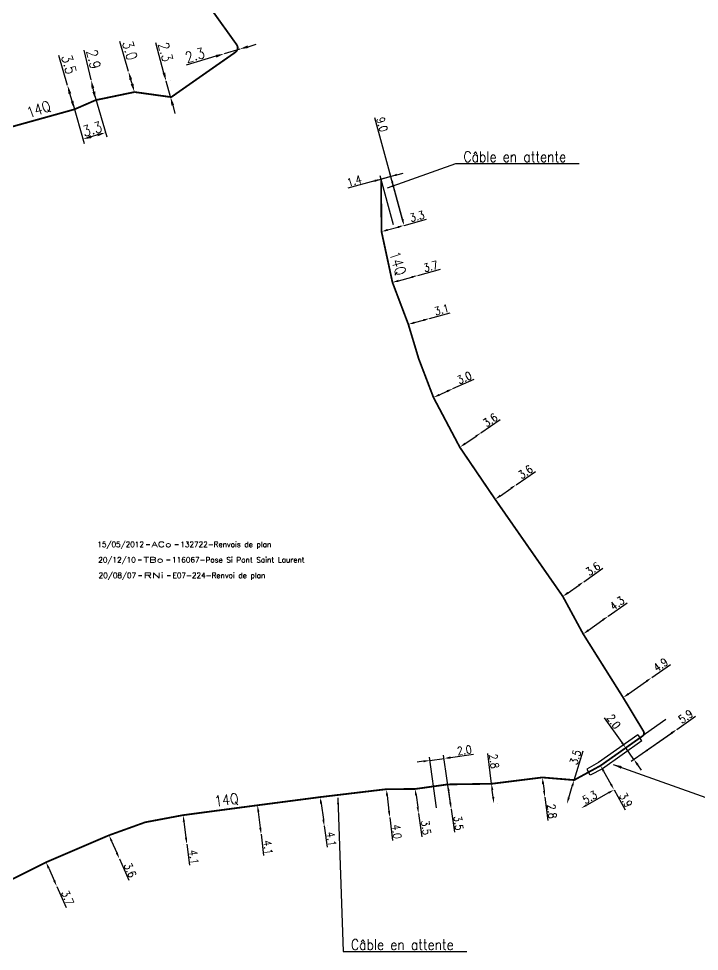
# Model space of a CAD drawing. Header units: millimetres. Extents: x 255000 to 256001, y 143000 to 143842.
# Drawn here: x 255501 to 255596.6, y 143459 to 143590.1 of the extents above; entities that cross this region are included whole.
import ezdxf
from ezdxf.enums import TextEntityAlignment as Align

# ---------------------------------------------------------------- set-up
doc = ezdxf.new("R2010")
doc.units = ezdxf.units.MM
doc.header["$MEASUREMENT"] = 0
doc.header["$PDMODE"] = 34
doc.linetypes.add('S_ST', pattern=[14, 8, -1.5, 0, -1.5, 0, -1.5, 0, -1.5])
doc.layers.get('0').update_dxf_attribs({"linetype": 'CONTINUOUS'})
doc.layers.get('DEFPOINTS').update_dxf_attribs({"linetype": 'CONTINUOUS'})
doc.layers.add('S_100', color=5, linetype='CONTINUOUS')
doc.layers.add('S_400', color=7, linetype='CONTINUOUS')
doc.layers.add('S_910', color=7, linetype='CONTINUOUS', plot=False)
doc.styles.get("Standard").update_dxf_attribs({"font": 'romans.shx', "width": 0.85})
doc.dimstyles.get("Standard").update_dxf_attribs({"dimtxt": 1.5, "dimasz": 1.2, "dimexe": 0.625, "dimexo": 0.625, "dimgap": 0.25, "dimtad": 1, "dimdec": 1, "dimzin": 0, "dimdsep": 46, "dimtxsty": 'Standard', "dimcen": -0.5, "dimadec": 0, "dimazin": 0, "dimtfac": 1, "dimtdec": 1, "dimtmove": 0, "dimatfit": 3, "dimfxl": 1, "dimtolj": 1, "dimtzin": 0, "dimarcsym": 0})

# ---------------------------------------------------------------- blocks, each defined once
blk = doc.blocks.new('*D78')
at = {"layer": 'DEFPOINTS', "color": 0, "linetype": 'Continuous'}
for p in [(255529.83, 143585.13), (255529.83, 143585.13), (255532.04, 143585.79)]:
    blk.add_point(p, dxfattribs=at)
at = {"layer": 'S_100', "color": 0, "linetype": 'Continuous', "lineweight": -2}
for p, q in [((255533.19, 143586.13), (255534.34, 143586.48)), ((255528.69, 143584.78), (255524.5, 143583.52)), ((255532.04, 143585.79), (255529.83, 143585.13)), ((255530.01, 143584.53), (255530.01, 143584.53))]:
    blk.add_line(p, q, dxfattribs=at)
at = {"layer": 'S_100', "color": 0, "linetype": 'Continuous'}
for points in [[(255533.13, 143586.32), (255533.24, 143585.94), (255532.04, 143585.79)], [(255528.63, 143584.97), (255528.74, 143584.59), (255529.83, 143585.13)]]:
    blk.add_solid(points, dxfattribs=at)
at = {"layer": 'S_100', "color": 0, "linetype": 'Continuous', "insert": (255525.73, 143584.94), "char_height": 1.5, "attachment_point": 5, "rotation": 16.7173}
blk.add_mtext('\\A1;2.3', dxfattribs=at)
blk = doc.blocks.new('*D79')
at = {"layer": 'DEFPOINTS', "color": 0, "linetype": 'Continuous'}
for p in [(255521.69, 143581.27), (255521.69, 143581.27), (255522.3, 143579.06)]:
    blk.add_point(p, dxfattribs=at)
at = {"layer": 'S_100', "color": 0, "linetype": 'Continuous', "lineweight": -2}
for p, q in [((255521.37, 143582.43), (255520.22, 143586.65)), ((255522.3, 143579.06), (255521.69, 143581.27)), ((255522.29, 143581.44), (255522.29, 143581.44)), ((255522.9, 143579.22), (255522.9, 143579.22)), ((255522.62, 143577.9), (255522.93, 143576.74))]:
    blk.add_line(p, q, dxfattribs=at)
at = {"layer": 'S_100', "color": 0, "linetype": 'Continuous'}
for points in [[(255521.57, 143582.49), (255521.18, 143582.38), (255521.69, 143581.27)], [(255522.81, 143577.95), (255522.42, 143577.85), (255522.3, 143579.06)]]:
    blk.add_solid(points, dxfattribs=at)
at = {"layer": 'S_100', "color": 0, "linetype": 'Continuous', "insert": (255521.6, 143585.38), "char_height": 1.5, "attachment_point": 5, "rotation": 285.3511}
blk.add_mtext('\\A1;2.3', dxfattribs=at)
blk = doc.blocks.new('*D80')
at = {"layer": 'DEFPOINTS', "color": 0, "linetype": 'Continuous'}
for p in [(255516.4, 143582.64), (255516.4, 143582.64), (255517.23, 143579.75)]:
    blk.add_point(p, dxfattribs=at)
at = {"layer": 'S_100', "color": 0, "linetype": 'Continuous', "lineweight": -2}
for p, q in [((255516.4, 143582.64), (255515.19, 143586.84)), ((255516.89, 143580.91), (255516.73, 143581.48))]:
    blk.add_line(p, q, dxfattribs=at)
at = {"layer": 'S_100', "color": 0, "linetype": 'Continuous'}
for points in [[(255516.92, 143581.54), (255516.54, 143581.43), (255516.4, 143582.64)], [(255517.09, 143580.96), (255516.7, 143580.85), (255517.23, 143579.75)]]:
    blk.add_solid(points, dxfattribs=at)
at = {"layer": 'S_100', "color": 0, "linetype": 'Continuous', "insert": (255516.59, 143585.59), "char_height": 1.5, "attachment_point": 5, "rotation": 286.0464}
blk.add_mtext('\\A1;3.0', dxfattribs=at)
blk = doc.blocks.new('*D81')
at = {"layer": 'DEFPOINTS', "color": 0, "linetype": 'Continuous'}
for p in [(255507.83, 143580.69), (255507.83, 143580.69), (255508.8, 143577.32)]:
    blk.add_point(p, dxfattribs=at)
at = {"layer": 'S_100', "color": 0, "linetype": 'Continuous', "lineweight": -2}
for p, q in [((255507.83, 143580.69), (255506.62, 143584.89)), ((255508.47, 143578.48), (255508.16, 143579.53))]:
    blk.add_line(p, q, dxfattribs=at)
at = {"layer": 'S_100', "color": 0, "linetype": 'Continuous'}
for points in [[(255508.36, 143579.59), (255507.97, 143579.48), (255507.83, 143580.69)], [(255508.66, 143578.53), (255508.28, 143578.42), (255508.8, 143577.32)]]:
    blk.add_solid(points, dxfattribs=at)
at = {"layer": 'S_100', "color": 0, "linetype": 'Continuous', "insert": (255508.02, 143583.64), "char_height": 1.5, "attachment_point": 5, "rotation": 286.0464}
blk.add_mtext('\\A1;3.5', dxfattribs=at)
blk = doc.blocks.new('*D82')
at = {"layer": 'DEFPOINTS', "color": 0, "linetype": 'Continuous'}
for p in [(255511.51, 143579.84), (255508.34, 143578.93), (255510, 143573.14)]:
    blk.add_point(p, dxfattribs=at)
at = {"layer": 'S_100', "color": 0, "linetype": 'Continuous', "lineweight": -2}
for p, q in [((255508.51, 143578.33), (255510.18, 143572.54)), ((255511.68, 143579.24), (255513.35, 143573.45)), ((255512.02, 143573.72), (255511.16, 143573.47))]:
    blk.add_line(p, q, dxfattribs=at)
at = {"layer": 'S_100', "color": 0, "linetype": 'Continuous'}
for points in [[(255511.1, 143573.67), (255511.21, 143573.28), (255510, 143573.14)], [(255511.97, 143573.91), (255512.08, 143573.53), (255513.18, 143574.05)]]:
    blk.add_solid(points, dxfattribs=at)
at = {"layer": 'S_100', "color": 0, "linetype": 'Continuous', "insert": (255511.31, 143574.56), "char_height": 1.5, "attachment_point": 5, "rotation": 16.0464}
blk.add_mtext('\\A1;3.3', dxfattribs=at)
blk = doc.blocks.new('*D83')
at = {"layer": 'DEFPOINTS', "color": 0, "linetype": 'Continuous'}
for p in [(255511.14, 143581.45), (255511.14, 143581.45), (255511.79, 143578.62)]:
    blk.add_point(p, dxfattribs=at)
at = {"layer": 'S_100', "color": 0, "linetype": 'Continuous', "lineweight": -2}
for p, q in [((255511.14, 143581.45), (255510.17, 143585.65)), ((255511.52, 143579.79), (255511.41, 143580.28))]:
    blk.add_line(p, q, dxfattribs=at)
at = {"layer": 'S_100', "color": 0, "linetype": 'Continuous'}
for points in [[(255511.6, 143580.32), (255511.21, 143580.23), (255511.14, 143581.45)], [(255511.72, 143579.84), (255511.33, 143579.75), (255511.79, 143578.62)]]:
    blk.add_solid(points, dxfattribs=at)
at = {"layer": 'S_100', "color": 0, "linetype": 'Continuous', "insert": (255511.5, 143584.36), "char_height": 1.5, "attachment_point": 5, "rotation": 282.9541}
blk.add_mtext('\\A1;2.9', dxfattribs=at)
blk = doc.blocks.new('GIS_MODF')
at = {"color": 0, "linetype": 'Continuous', "flags": 128}
for points in [[(-2.26, -0.01), (-1.76, -0.01)], [(1.76, -0.01), (2.26, -0.01)]]:
    blk.add_lwpolyline(points, dxfattribs=at)
at = {"color": 0, "linetype": 'Continuous'}
blk.add_attdef('DATE', text='', height=0.75, dxfattribs=at).set_placement((-2.58, -0.39), align=Align.RIGHT)
at = {"color": 0, "linetype": 'Continuous', "width": 3.590909}
blk.add_attdef('USER', text='', height=0.75, dxfattribs=at).set_placement((-1.52, -0.39), (1.31, -0.39), align=Align.FIT)
at = {"color": 0, "linetype": 'Continuous'}
blk.add_attdef('DESC', (2.53, -0.39), '', height=0.75, dxfattribs=at)
blk = doc.blocks.new('*D209')
at = {"layer": 'DEFPOINTS', "color": 0, "linetype": 'Continuous'}
for p in [(255550.41, 143567.12), (255555.13, 143561.01), (255555.13, 143561.01)]:
    blk.add_point(p, dxfattribs=at)
at = {"layer": 'S_100', "color": 0, "linetype": 'Continuous', "lineweight": -2}
for p, q in [((255553.25, 143567.89), (255550.99, 143576.13)), ((255550.86, 143567.24), (255553.7, 143568.02)), ((255554.89, 143561.88), (255553.48, 143567.03))]:
    blk.add_line(p, q, dxfattribs=at)
at = {"layer": 'S_100', "color": 0, "linetype": 'Continuous'}
for points in [[(255553.63, 143567.07), (255553.34, 143566.99), (255553.25, 143567.89)], [(255555.04, 143561.92), (255554.75, 143561.84), (255555.13, 143561.01)]]:
    blk.add_solid(points, dxfattribs=at)
at = {"layer": 'S_100', "color": 0, "linetype": 'Continuous', "insert": (255552.03, 143575.19), "char_height": 1.125, "attachment_point": 5, "rotation": 285.3119}
blk.add_mtext('\\A1;9.0', dxfattribs=at)
blk = doc.blocks.new('*D210')
at = {"layer": 'DEFPOINTS', "color": 0, "linetype": 'Continuous'}
for p in [(255592.29, 143491.82), (255593.44, 143490.18), (255587.42, 143485.94)]:
    blk.add_point(p, dxfattribs=at)
at = {"layer": 'S_100', "color": 0, "linetype": 'Continuous', "lineweight": -2}
for p, q in [((255585.75, 143488.32), (255583.28, 143491.82)), ((255591.9, 143491.55), (255585.88, 143487.31)), ((255593.06, 143489.91), (255587.04, 143485.67)), ((255587.42, 143485.94), (255586.27, 143487.58)), ((255587.94, 143485.21), (255588.46, 143484.47))]:
    blk.add_line(p, q, dxfattribs=at)
at = {"layer": 'S_100', "color": 0, "linetype": 'Continuous'}
for points in [[(255585.87, 143488.4), (255585.63, 143488.23), (255586.27, 143487.58)], [(255588.06, 143485.3), (255587.81, 143485.12), (255587.42, 143485.94)]]:
    blk.add_solid(points, dxfattribs=at)
at = {"layer": 'S_100', "color": 0, "linetype": 'Continuous', "insert": (255584.58, 143491.28), "char_height": 1.125, "attachment_point": 5, "rotation": 305.1534}
blk.add_mtext('\\A1;2.0', dxfattribs=at)
blk = doc.blocks.new('*D211')
at = {"layer": 'DEFPOINTS', "color": 0, "linetype": 'Continuous'}
for p in [(255584.63, 143481.7), (255580.01, 143479.11), (255580.01, 143479.11)]:
    blk.add_point(p, dxfattribs=at)
at = {"layer": 'S_100', "color": 0, "linetype": 'Continuous', "lineweight": -2}
blk.add_line((255583.84, 143481.26), (255580.79, 143479.55), dxfattribs=at)
at = {"layer": 'S_100', "color": 0, "linetype": 'Continuous'}
for points in [[(255583.77, 143481.39), (255583.92, 143481.13), (255584.63, 143481.7)], [(255580.72, 143479.68), (255580.86, 143479.42), (255580.01, 143479.11)]]:
    blk.add_solid(points, dxfattribs=at)
at = {"layer": 'S_100', "color": 0, "linetype": 'Continuous', "insert": (255581.22, 143480.65), "char_height": 1.125, "attachment_point": 5, "rotation": 29.2732}
blk.add_mtext('\\A1;5.3', dxfattribs=at)
blk = doc.blocks.new('*D212')
at = {"layer": 'DEFPOINTS', "color": 0, "linetype": 'Continuous'}
for p in [(255582.72, 143485.1), (255584.63, 143481.7), (255584.63, 143481.7)]:
    blk.add_point(p, dxfattribs=at)
at = {"layer": 'S_100', "color": 0, "linetype": 'Continuous', "lineweight": -2}
for p, q in [((255582.31, 143484.87), (255582.31, 143484.87)), ((255583.16, 143484.32), (255584.19, 143482.48)), ((255584.22, 143481.47), (255584.22, 143481.47)), ((255584.63, 143481.7), (255586.21, 143478.88))]:
    blk.add_line(p, q, dxfattribs=at)
at = {"layer": 'S_100', "color": 0, "linetype": 'Continuous'}
for points in [[(255583.29, 143484.39), (255583.03, 143484.24), (255582.72, 143485.1)], [(255584.32, 143482.56), (255584.06, 143482.41), (255584.63, 143481.7)]]:
    blk.add_solid(points, dxfattribs=at)
at = {"layer": 'S_100', "color": 0, "linetype": 'Continuous', "insert": (255586.29, 143480.26), "char_height": 1.125, "attachment_point": 5, "rotation": 299.2732}
blk.add_mtext('\\A1;3.9', dxfattribs=at)
blk = doc.blocks.new('*D213')
at = {"layer": 'DEFPOINTS', "color": 0, "linetype": 'Continuous'}
for p in [(255574.55, 143483.43), (255574.9, 143480.65), (255574.9, 143480.65)]:
    blk.add_point(p, dxfattribs=at)
at = {"layer": 'S_100', "color": 0, "linetype": 'Continuous', "lineweight": -2}
for p, q in [((255574.66, 143482.54), (255574.79, 143481.55)), ((255574.9, 143480.65), (255575.3, 143477.4))]:
    blk.add_line(p, q, dxfattribs=at)
at = {"layer": 'S_100', "color": 0, "linetype": 'Continuous'}
for points in [[(255574.81, 143482.56), (255574.51, 143482.52), (255574.55, 143483.43)], [(255574.94, 143481.57), (255574.64, 143481.53), (255574.9, 143480.65)]]:
    blk.add_solid(points, dxfattribs=at)
at = {"layer": 'S_100', "color": 0, "linetype": 'Continuous', "insert": (255575.9, 143478.67), "char_height": 1.125, "attachment_point": 5, "rotation": 277.0934}
blk.add_mtext('\\A1;2.8', dxfattribs=at)
blk = doc.blocks.new('*D214')
at = {"layer": 'DEFPOINTS', "color": 0, "linetype": 'Continuous'}
for p in [(255579.02, 143483.06), (255578, 143479.71), (255578, 143479.71)]:
    blk.add_point(p, dxfattribs=at)
at = {"layer": 'S_100', "color": 0, "linetype": 'Continuous', "lineweight": -2}
for p, q in [((255579.02, 143483.06), (255580.27, 143487.19)), ((255578.26, 143480.58), (255578.76, 143482.2))]:
    blk.add_line(p, q, dxfattribs=at)
at = {"layer": 'S_100', "color": 0, "linetype": 'Continuous'}
for points in [[(255578.61, 143482.25), (255578.9, 143482.16), (255579.02, 143483.06)], [(255578.12, 143480.62), (255578.41, 143480.53), (255578, 143479.71)]]:
    blk.add_solid(points, dxfattribs=at)
at = {"layer": 'S_100', "color": 0, "linetype": 'Continuous', "insert": (255579.2, 143486.27), "char_height": 1.125, "attachment_point": 5, "rotation": 73.1475}
blk.add_mtext('\\A1;3.5', dxfattribs=at)
blk = doc.blocks.new('*D215')
at = {"layer": 'DEFPOINTS', "color": 0, "linetype": 'Continuous'}
for p in [(255567.41, 143482.54), (255567.75, 143479.77), (255567.75, 143479.77)]:
    blk.add_point(p, dxfattribs=at)
at = {"layer": 'S_100', "color": 0, "linetype": 'Continuous', "lineweight": -2}
for p, q in [((255567.41, 143482.54), (255566.88, 143486.8)), ((255567.87, 143482.6), (255567.87, 143482.6)), ((255567.64, 143480.66), (255567.52, 143481.65)), ((255568.22, 143479.82), (255568.22, 143479.82))]:
    blk.add_line(p, q, dxfattribs=at)
at = {"layer": 'S_100', "color": 0, "linetype": 'Continuous'}
for points in [[(255567.67, 143481.67), (255567.37, 143481.63), (255567.41, 143482.54)], [(255567.79, 143480.68), (255567.49, 143480.64), (255567.75, 143479.77)]]:
    blk.add_solid(points, dxfattribs=at)
at = {"layer": 'S_100', "color": 0, "linetype": 'Continuous', "insert": (255567.77, 143485.71), "char_height": 1.125, "attachment_point": 5, "rotation": 277.0934}
blk.add_mtext('\\A1;2.8', dxfattribs=at)
blk = doc.blocks.new('*D216')
at = {"layer": 'DEFPOINTS', "color": 0, "linetype": 'Continuous'}
for p in [(255561.25, 143482.45), (255561.74, 143478.99), (255561.74, 143478.99)]:
    blk.add_point(p, dxfattribs=at)
at = {"layer": 'S_100', "color": 0, "linetype": 'Continuous', "lineweight": -2}
for p, q in [((255561.38, 143481.56), (255561.61, 143479.88)), ((255561.74, 143478.99), (255562.2, 143475.74))]:
    blk.add_line(p, q, dxfattribs=at)
at = {"layer": 'S_100', "color": 0, "linetype": 'Continuous'}
for points in [[(255561.53, 143481.58), (255561.23, 143481.54), (255561.25, 143482.45)], [(255561.76, 143479.9), (255561.47, 143479.86), (255561.74, 143478.99)]]:
    blk.add_solid(points, dxfattribs=at)
at = {"layer": 'S_100', "color": 0, "linetype": 'Continuous', "insert": (255562.77, 143477.02), "char_height": 1.125, "attachment_point": 5, "rotation": 278.0354}
blk.add_mtext('\\A1;3.5', dxfattribs=at)
blk = doc.blocks.new('*D217')
at = {"layer": 'DEFPOINTS', "color": 0, "linetype": 'Continuous'}
for p in [(255556.67, 143481.81), (255557.16, 143478.34), (255557.16, 143478.34)]:
    blk.add_point(p, dxfattribs=at)
at = {"layer": 'S_100', "color": 0, "linetype": 'Continuous', "lineweight": -2}
for p, q in [((255556.8, 143480.92), (255557.04, 143479.23)), ((255557.16, 143478.34), (255557.62, 143475.09))]:
    blk.add_line(p, q, dxfattribs=at)
at = {"layer": 'S_100', "color": 0, "linetype": 'Continuous'}
for points in [[(255556.95, 143480.94), (255556.65, 143480.89), (255556.67, 143481.81)], [(255557.19, 143479.25), (255556.89, 143479.21), (255557.16, 143478.34)]]:
    blk.add_solid(points, dxfattribs=at)
at = {"layer": 'S_100', "color": 0, "linetype": 'Continuous', "insert": (255558.2, 143476.38), "char_height": 1.125, "attachment_point": 5, "rotation": 278.0354}
blk.add_mtext('\\A1;3.5', dxfattribs=at)
blk = doc.blocks.new('*D218')
at = {"layer": 'DEFPOINTS', "color": 0, "linetype": 'Continuous'}
for p in [(255560.74, 143486.1), (255559.76, 143478.71), (255561.74, 143478.99)]:
    blk.add_point(p, dxfattribs=at)
at = {"layer": 'S_100', "color": 0, "linetype": 'Continuous', "lineweight": -2}
for p, q in [((255561.67, 143479.45), (255560.67, 143486.57)), ((255561.63, 143486.23), (255564.87, 143486.69)), ((255557.86, 143485.7), (255556.97, 143485.57)), ((255559.69, 143479.17), (255558.69, 143486.29)), ((255558.75, 143485.82), (255560.74, 143486.1))]:
    blk.add_line(p, q, dxfattribs=at)
at = {"layer": 'S_100', "color": 0, "linetype": 'Continuous'}
for points in [[(255557.84, 143485.85), (255557.88, 143485.55), (255558.75, 143485.82)], [(255561.61, 143486.38), (255561.65, 143486.08), (255560.74, 143486.1)]]:
    blk.add_solid(points, dxfattribs=at)
at = {"layer": 'S_100', "color": 0, "linetype": 'Continuous', "insert": (255563.59, 143487.26), "char_height": 1.125, "attachment_point": 5, "rotation": 8.0354}
blk.add_mtext('\\A1;2.0', dxfattribs=at)
blk = doc.blocks.new('*D219')
at = {"layer": 'DEFPOINTS', "color": 0, "linetype": 'Continuous'}
for p in [(255552.63, 143481.78), (255553.11, 143477.8), (255553.11, 143477.8)]:
    blk.add_point(p, dxfattribs=at)
at = {"layer": 'S_100', "color": 0, "linetype": 'Continuous', "lineweight": -2}
for p, q in [((255552.74, 143480.88), (255553, 143478.7)), ((255553.11, 143477.8), (255553.49, 143474.55))]:
    blk.add_line(p, q, dxfattribs=at)
at = {"layer": 'S_100', "color": 0, "linetype": 'Continuous'}
for points in [[(255552.89, 143480.9), (255552.59, 143480.87), (255552.63, 143481.78)], [(255553.15, 143478.72), (255552.85, 143478.68), (255553.11, 143477.8)]]:
    blk.add_solid(points, dxfattribs=at)
at = {"layer": 'S_100', "color": 0, "linetype": 'Continuous', "insert": (255554.1, 143475.82), "char_height": 1.125, "attachment_point": 5, "rotation": 276.7974}
blk.add_mtext('\\A1;4.0', dxfattribs=at)
blk = doc.blocks.new('*D220')
at = {"layer": 'DEFPOINTS', "color": 0, "linetype": 'Continuous'}
for p in [(255543.34, 143480.67), (255543.9, 143476.61), (255543.9, 143476.61)]:
    blk.add_point(p, dxfattribs=at)
at = {"layer": 'S_100', "color": 0, "linetype": 'Continuous', "lineweight": -2}
for p, q in [((255543.81, 143480.74), (255543.81, 143480.74)), ((255543.46, 143479.78), (255543.78, 143477.5)), ((255543.9, 143476.61), (255544.31, 143473.63)), ((255544.37, 143476.68), (255544.37, 143476.68))]:
    blk.add_line(p, q, dxfattribs=at)
at = {"layer": 'S_100', "color": 0, "linetype": 'Continuous'}
for points in [[(255543.61, 143479.8), (255543.32, 143479.76), (255543.34, 143480.67)], [(255543.93, 143477.52), (255543.63, 143477.48), (255543.9, 143476.61)]]:
    blk.add_solid(points, dxfattribs=at)
at = {"layer": 'S_100', "color": 0, "linetype": 'Continuous', "insert": (255544.91, 143474.78), "char_height": 1.125, "attachment_point": 5, "rotation": 277.864}
blk.add_mtext('\\A1;4.1', dxfattribs=at)
blk = doc.blocks.new('*D221')
at = {"layer": 'DEFPOINTS', "color": 0, "linetype": 'Continuous'}
for p in [(255534.53, 143479.52), (255535.03, 143475.45), (255535.03, 143475.45)]:
    blk.add_point(p, dxfattribs=at)
at = {"layer": 'S_100', "color": 0, "linetype": 'Continuous', "lineweight": -2}
for p, q in [((255534.64, 143478.62), (255534.92, 143476.34)), ((255535.03, 143475.45), (255535.39, 143472.46))]:
    blk.add_line(p, q, dxfattribs=at)
at = {"layer": 'S_100', "color": 0, "linetype": 'Continuous'}
for points in [[(255534.79, 143478.64), (255534.49, 143478.61), (255534.53, 143479.52)], [(255535.07, 143476.36), (255534.77, 143476.32), (255535.03, 143475.45)]]:
    blk.add_solid(points, dxfattribs=at)
at = {"layer": 'S_100', "color": 0, "linetype": 'Continuous', "insert": (255536.01, 143473.6), "char_height": 1.125, "attachment_point": 5, "rotation": 276.9413}
blk.add_mtext('\\A1;4.1', dxfattribs=at)
blk = doc.blocks.new('*D222')
at = {"layer": 'DEFPOINTS', "color": 0, "linetype": 'Continuous'}
for p in [(255524.06, 143478.13), (255524.59, 143474.07), (255524.59, 143474.07)]:
    blk.add_point(p, dxfattribs=at)
at = {"layer": 'S_100', "color": 0, "linetype": 'Continuous', "lineweight": -2}
for p, q in [((255523.6, 143478.07), (255523.6, 143478.07)), ((255524.18, 143477.24), (255524.47, 143474.96)), ((255524.13, 143474.01), (255524.13, 143474.01)), ((255524.59, 143474.07), (255524.98, 143471.09))]:
    blk.add_line(p, q, dxfattribs=at)
at = {"layer": 'S_100', "color": 0, "linetype": 'Continuous'}
for points in [[(255524.33, 143477.26), (255524.03, 143477.22), (255524.06, 143478.13)], [(255524.62, 143474.98), (255524.33, 143474.94), (255524.59, 143474.07)]]:
    blk.add_solid(points, dxfattribs=at)
at = {"layer": 'S_100', "color": 0, "linetype": 'Continuous', "insert": (255525.59, 143472.23), "char_height": 1.125, "attachment_point": 5, "rotation": 277.4421}
blk.add_mtext('\\A1;4.1', dxfattribs=at)
blk = doc.blocks.new('*D223')
at = {"layer": 'DEFPOINTS', "color": 0, "linetype": 'Continuous'}
for p in [(255513.66, 143475.3), (255515.11, 143472.01), (255515.11, 143472.01)]:
    blk.add_point(p, dxfattribs=at)
at = {"layer": 'S_100', "color": 0, "linetype": 'Continuous', "lineweight": -2}
for p, q in [((255514.02, 143474.48), (255514.75, 143472.83)), ((255515.11, 143472.01), (255516.44, 143469.01))]:
    blk.add_line(p, q, dxfattribs=at)
at = {"layer": 'S_100', "color": 0, "linetype": 'Continuous'}
for points in [[(255514.16, 143474.54), (255513.89, 143474.42), (255513.66, 143475.3)], [(255514.89, 143472.89), (255514.61, 143472.77), (255515.11, 143472.01)]]:
    blk.add_solid(points, dxfattribs=at)
at = {"layer": 'S_100', "color": 0, "linetype": 'Continuous', "insert": (255516.64, 143470.4), "char_height": 1.125, "attachment_point": 5, "rotation": 293.8197}
blk.add_mtext('\\A1;3.6', dxfattribs=at)
blk = doc.blocks.new('*D224')
at = {"layer": 'DEFPOINTS', "color": 0, "linetype": 'Continuous'}
for p in [(255504.81, 143471.51), (255506.32, 143468.12), (255506.32, 143468.12)]:
    blk.add_point(p, dxfattribs=at)
at = {"layer": 'S_100', "color": 0, "linetype": 'Continuous', "lineweight": -2}
for p, q in [((255505.18, 143470.68), (255505.95, 143468.95)), ((255506.32, 143468.12), (255507.65, 143465.13))]:
    blk.add_line(p, q, dxfattribs=at)
at = {"layer": 'S_100', "color": 0, "linetype": 'Continuous'}
for points in [[(255505.32, 143470.74), (255505.04, 143470.62), (255504.81, 143471.51)], [(255506.09, 143469.01), (255505.81, 143468.89), (255506.32, 143468.12)]]:
    blk.add_solid(points, dxfattribs=at)
at = {"layer": 'S_100', "color": 0, "linetype": 'Continuous', "insert": (255507.85, 143466.52), "char_height": 1.125, "attachment_point": 5, "rotation": 293.9419}
blk.add_mtext('\\A1;3.7', dxfattribs=at)
blk = doc.blocks.new('*D239')
at = {"layer": 'DEFPOINTS', "color": 0, "linetype": 'Continuous'}
for p in [(255557.06, 143553.98), (255557.06, 143553.98), (255553.49, 143553)]:
    blk.add_point(p, dxfattribs=at)
at = {"layer": 'S_100', "color": 0, "linetype": 'Continuous', "lineweight": -2}
for p, q in [((255557.06, 143553.98), (255560.22, 143554.84)), ((255554.35, 143553.24), (255556.19, 143553.74))]:
    blk.add_line(p, q, dxfattribs=at)
at = {"layer": 'S_100', "color": 0, "linetype": 'Continuous'}
for points in [[(255554.31, 143553.38), (255554.39, 143553.09), (255553.49, 143553)], [(255556.15, 143553.89), (255556.23, 143553.6), (255557.06, 143553.98)]]:
    blk.add_solid(points, dxfattribs=at)
at = {"layer": 'S_100', "color": 0, "linetype": 'Continuous', "insert": (255558.87, 143555.25), "char_height": 1.125, "attachment_point": 5, "rotation": 15.3119}
blk.add_mtext('\\A1;3.7', dxfattribs=at)
blk = doc.blocks.new('*D240')
at = {"layer": 'DEFPOINTS', "color": 0, "linetype": 'Continuous'}
for p in [(255561.99, 143538.07), (255561.99, 143538.07), (255559.25, 143536.84)]:
    blk.add_point(p, dxfattribs=at)
at = {"layer": 'S_100', "color": 0, "linetype": 'Continuous', "lineweight": -2}
for p, q in [((255561.99, 143538.07), (255564.98, 143539.41)), ((255560.08, 143537.21), (255561.17, 143537.7))]:
    blk.add_line(p, q, dxfattribs=at)
at = {"layer": 'S_100', "color": 0, "linetype": 'Continuous'}
for points in [[(255561.11, 143537.84), (255561.23, 143537.56), (255561.99, 143538.07)], [(255560.01, 143537.34), (255560.14, 143537.07), (255559.25, 143536.84)]]:
    blk.add_solid(points, dxfattribs=at)
at = {"layer": 'S_100', "color": 0, "linetype": 'Continuous', "insert": (255563.59, 143539.61), "char_height": 1.125, "attachment_point": 5, "rotation": 24.1688}
blk.add_mtext('\\A1;3.0', dxfattribs=at)
blk = doc.blocks.new('*D241')
at = {"layer": 'DEFPOINTS', "color": 0, "linetype": 'Continuous'}
for p in [(255580.38, 143510.94), (255580.38, 143510.94), (255577.43, 143508.87)]:
    blk.add_point(p, dxfattribs=at)
at = {"layer": 'S_100', "color": 0, "linetype": 'Continuous', "lineweight": -2}
for p, q in [((255580.38, 143510.94), (255583.06, 143512.82)), ((255578.17, 143509.39), (255579.64, 143510.42))]:
    blk.add_line(p, q, dxfattribs=at)
at = {"layer": 'S_100', "color": 0, "linetype": 'Continuous'}
for points in [[(255579.56, 143510.54), (255579.73, 143510.3), (255580.38, 143510.94)], [(255578.08, 143509.51), (255578.26, 143509.26), (255577.43, 143508.87)]]:
    blk.add_solid(points, dxfattribs=at)
at = {"layer": 'S_100', "color": 0, "linetype": 'Continuous', "insert": (255581.66, 143512.75), "char_height": 1.125, "attachment_point": 5, "rotation": 35.1099}
blk.add_mtext('\\A1;3.6', dxfattribs=at)
blk = doc.blocks.new('*D242')
at = {"layer": 'DEFPOINTS', "color": 0, "linetype": 'Continuous'}
for p in [(255589.92, 143497.46), (255589.92, 143497.46), (255585.91, 143494.65)]:
    blk.add_point(p, dxfattribs=at)
at = {"layer": 'S_100', "color": 0, "linetype": 'Continuous', "lineweight": -2}
for p, q in [((255589.92, 143497.46), (255592.57, 143499.32)), ((255586.64, 143495.17), (255589.18, 143496.95))]:
    blk.add_line(p, q, dxfattribs=at)
at = {"layer": 'S_100', "color": 0, "linetype": 'Continuous'}
for points in [[(255589.1, 143497.07), (255589.27, 143496.82), (255589.92, 143497.46)], [(255586.56, 143495.29), (255586.73, 143495.04), (255585.91, 143494.65)]]:
    blk.add_solid(points, dxfattribs=at)
at = {"layer": 'S_100', "color": 0, "linetype": 'Continuous', "insert": (255591.18, 143499.26), "char_height": 1.125, "attachment_point": 5, "rotation": 34.9979}
blk.add_mtext('\\A1;4.9', dxfattribs=at)
blk = doc.blocks.new('*D243')
at = {"layer": 'DEFPOINTS', "color": 0, "linetype": 'Continuous'}
for p in [(255593.44, 143490.18), (255593.44, 143490.18), (255588.62, 143486.79)]:
    blk.add_point(p, dxfattribs=at)
at = {"layer": 'S_100', "color": 0, "linetype": 'Continuous', "lineweight": -2}
for p, q in [((255593.44, 143490.18), (255596.08, 143492.05)), ((255589.35, 143487.31), (255592.7, 143489.67))]:
    blk.add_line(p, q, dxfattribs=at)
at = {"layer": 'S_100', "color": 0, "linetype": 'Continuous'}
for points in [[(255592.62, 143489.79), (255592.79, 143489.54), (255593.44, 143490.18)], [(255589.26, 143487.43), (255589.44, 143487.18), (255588.62, 143486.79)]]:
    blk.add_solid(points, dxfattribs=at)
at = {"layer": 'S_100', "color": 0, "linetype": 'Continuous', "insert": (255594.7, 143491.99), "char_height": 1.125, "attachment_point": 5, "rotation": 35.1534}
blk.add_mtext('\\A1;5.9', dxfattribs=at)
blk = doc.blocks.new('*D244')
at = {"layer": 'DEFPOINTS', "color": 0, "linetype": 'Continuous'}
for p in [(255553.25, 143567.89), (255553.78, 143560.64), (255555.13, 143561.01)]:
    blk.add_point(p, dxfattribs=at)
at = {"layer": 'S_100', "color": 0, "linetype": 'Continuous', "lineweight": -2}
for p, q in [((255553.65, 143561.1), (255551.77, 143567.98)), ((255553.25, 143567.89), (255551.89, 143567.52)), ((255555.01, 143561.47), (255553.12, 143568.35)), ((255554.11, 143568.13), (255554.98, 143568.37)), ((255551.03, 143567.29), (255547.21, 143566.24))]:
    blk.add_line(p, q, dxfattribs=at)
at = {"layer": 'S_100', "color": 0, "linetype": 'Continuous'}
for points in [[(255554.07, 143568.28), (255554.15, 143567.99), (255553.25, 143567.89)], [(255550.99, 143567.43), (255551.07, 143567.14), (255551.89, 143567.52)]]:
    blk.add_solid(points, dxfattribs=at)
at = {"layer": 'S_100', "color": 0, "linetype": 'Continuous', "insert": (255548.12, 143567.27), "char_height": 1.125, "attachment_point": 5, "rotation": 15.3119}
blk.add_mtext('\\A1;1.4', dxfattribs=at)
blk = doc.blocks.new('*D245')
at = {"layer": 'DEFPOINTS', "color": 0, "linetype": 'Continuous'}
for p in [(255551.95, 143560.14), (255555.13, 143561.01), (255555.13, 143561.01)]:
    blk.add_point(p, dxfattribs=at)
at = {"layer": 'S_100', "color": 0, "linetype": 'Continuous', "lineweight": -2}
for p, q in [((255555.13, 143561.01), (255558.29, 143561.88)), ((255552.81, 143560.38), (255554.26, 143560.78))]:
    blk.add_line(p, q, dxfattribs=at)
at = {"layer": 'S_100', "color": 0, "linetype": 'Continuous'}
for points in [[(255552.77, 143560.52), (255552.85, 143560.23), (255551.95, 143560.14)], [(255554.22, 143560.92), (255554.3, 143560.63), (255555.13, 143561.01)]]:
    blk.add_solid(points, dxfattribs=at)
at = {"layer": 'S_100', "color": 0, "linetype": 'Continuous', "insert": (255556.95, 143562.29), "char_height": 1.125, "attachment_point": 5, "rotation": 15.3119}
blk.add_mtext('\\A1;3.3', dxfattribs=at)
blk = doc.blocks.new('*D246')
at = {"layer": 'DEFPOINTS', "color": 0, "linetype": 'Continuous'}
for p in [(255555.72, 143547.11), (255558.71, 143547.93), (255558.71, 143547.93)]:
    blk.add_point(p, dxfattribs=at)
at = {"layer": 'S_100', "color": 0, "linetype": 'Continuous', "lineweight": -2}
for p, q in [((255558.71, 143547.93), (255561.61, 143548.72)), ((255556.59, 143547.35), (255557.84, 143547.69))]:
    blk.add_line(p, q, dxfattribs=at)
at = {"layer": 'S_100', "color": 0, "linetype": 'Continuous'}
for points in [[(255556.55, 143547.49), (255556.63, 143547.2), (255555.72, 143547.11)], [(255557.8, 143547.83), (255557.88, 143547.55), (255558.71, 143547.93)]]:
    blk.add_solid(points, dxfattribs=at)
at = {"layer": 'S_100', "color": 0, "linetype": 'Continuous', "insert": (255560.4, 143549.17), "char_height": 1.125, "attachment_point": 5, "rotation": 15.3119}
blk.add_mtext('\\A1;3.1', dxfattribs=at)
blk = doc.blocks.new('*D247')
at = {"layer": 'DEFPOINTS', "color": 0, "linetype": 'Continuous'}
for p in [(255565.93, 143531.87), (255565.93, 143531.87), (255562.95, 143529.84)]:
    blk.add_point(p, dxfattribs=at)
at = {"layer": 'S_100', "color": 0, "linetype": 'Continuous', "lineweight": -2}
for p, q in [((255565.93, 143531.87), (255568.64, 143533.72)), ((255563.7, 143530.35), (255565.19, 143531.36))]:
    blk.add_line(p, q, dxfattribs=at)
at = {"layer": 'S_100', "color": 0, "linetype": 'Continuous'}
for points in [[(255565.1, 143531.48), (255565.27, 143531.24), (255565.93, 143531.87)], [(255563.61, 143530.47), (255563.78, 143530.22), (255562.95, 143529.84)]]:
    blk.add_solid(points, dxfattribs=at)
at = {"layer": 'S_100', "color": 0, "linetype": 'Continuous', "insert": (255567.23, 143533.66), "char_height": 1.125, "attachment_point": 5, "rotation": 34.289}
blk.add_mtext('\\A1;3.6', dxfattribs=at)
blk = doc.blocks.new('*D248')
at = {"layer": 'DEFPOINTS', "color": 0, "linetype": 'Continuous'}
for p in [(255570.88, 143524.57), (255570.88, 143524.57), (255567.92, 143522.52)]:
    blk.add_point(p, dxfattribs=at)
at = {"layer": 'S_100', "color": 0, "linetype": 'Continuous', "lineweight": -2}
for p, q in [((255570.88, 143524.57), (255573.59, 143526.42)), ((255568.66, 143523.03), (255570.14, 143524.06))]:
    blk.add_line(p, q, dxfattribs=at)
at = {"layer": 'S_100', "color": 0, "linetype": 'Continuous'}
for points in [[(255570.06, 143524.18), (255570.23, 143523.93), (255570.88, 143524.57)], [(255568.58, 143523.16), (255568.75, 143522.91), (255567.92, 143522.52)]]:
    blk.add_solid(points, dxfattribs=at)
at = {"layer": 'S_100', "color": 0, "linetype": 'Continuous', "insert": (255572.18, 143526.37), "char_height": 1.125, "attachment_point": 5, "rotation": 34.5385}
blk.add_mtext('\\A1;3.6', dxfattribs=at)
blk = doc.blocks.new('*D249')
at = {"layer": 'DEFPOINTS', "color": 0, "linetype": 'Continuous'}
for p in [(255583.79, 143506.08), (255583.79, 143506.08), (255580.29, 143503.59)]:
    blk.add_point(p, dxfattribs=at)
at = {"layer": 'S_100', "color": 0, "linetype": 'Continuous', "lineweight": -2}
for p, q in [((255583.79, 143506.08), (255586.46, 143507.98)), ((255581.02, 143504.12), (255583.06, 143505.56))]:
    blk.add_line(p, q, dxfattribs=at)
at = {"layer": 'S_100', "color": 0, "linetype": 'Continuous'}
for points in [[(255582.97, 143505.69), (255583.14, 143505.44), (255583.79, 143506.08)], [(255580.93, 143504.24), (255581.11, 143503.99), (255580.29, 143503.59)]]:
    blk.add_solid(points, dxfattribs=at)
at = {"layer": 'S_100', "color": 0, "linetype": 'Continuous', "insert": (255585.06, 143507.91), "char_height": 1.125, "attachment_point": 5, "rotation": 35.4086}
blk.add_mtext('\\A1;4.3', dxfattribs=at)

msp = doc.modelspace()

# ---------------------------------------------------------------- linework, layer by layer
at = {"layer": 'S_100', "linetype": 'S_ST', "const_width": 0.25}
msp.add_lwpolyline([(255493.25, 143573), (255508.8, 143577.32), (255511.79, 143578.62), (255517.18, 143579.74, -0.085545), (255517.27, 143579.75), (255522.4, 143579.04), (255531.42, 143585.35, 0.417238), (255531.6, 143586.41), (255527.41, 143592.25, -0.383651)], format="xyb", dxfattribs=at)
at = {"layer": 'S_100', "linetype": 'S_ST'}
msp.add_lwpolyline([(255551.89, 143567.52, 0.25, 0.25, 0), (255551.95, 143560.14, 0.25, 0.25, 0), (255553.49, 143553, 0.25, 0.25, 0), (255555.72, 143547.11, 0.25, 0.25, 0), (255557.18, 143542.26, 0.25, 0.25, 0), (255559.25, 143536.84, 0.25, 0.25, 0), (255562.95, 143529.84, 0.25, 0.25, 0), (255567.92, 143522.52, 0.25, 0.25, 0), (255577.43, 143508.87, 0.25, 0.25, 0), (255580.29, 143503.59, 0.25, 0.25, 0), (255585.91, 143494.65, 0.25, 0.25, 0), (255588.77, 143489.91, 0.25, 0.25, -0.394005), (255588.63, 143489.25, 0.25, 0.25, 0), (255585.88, 143487.31, 0.25, 0.25, 0), (255582.73, 143485.09, 0.25, 0.25, 0), (255579.02, 143483.06, 0.25, 0.25, 0), (255574.55, 143483.43, 0.25, 0.25, 0), (255567.41, 143482.54, 0.25, 0.25, 0), (255561.25, 143482.45, 0.25, 0.25, 0), (255556.67, 143481.81, 0.25, 0.25, 0), (255552.63, 143481.78, 0.25, 0.25, 0), (255543.34, 143480.67, 0.25, 0.25, 0), (255534.53, 143479.52, 0.25, 0.25, 0), (255524.06, 143478.13, 0.25, 0.25, 0), (255518.74, 143477.13, 0.25, 0.25, 0), (255513.66, 143475.3, 0.25, 0.25, 0), (255504.81, 143471.51, 0.25, 0.25, 0), (255495.16, 143466.66, 0.25, 0.25, 0)], format="xyseb", dxfattribs=at)
at = {"layer": 'S_400', "color": 7, "linetype": 'CONTINUOUS'}
for p, q in [((255587.98, 143489.4), (255582.46, 143485.51)), ((255587.98, 143489.4), (255588.26, 143488.99)), ((255588.55, 143488.58), (255582.99, 143484.66)), ((255588.55, 143488.58), (255588.26, 143488.99)), ((255582.46, 143485.51), (255580.8, 143484.61)), ((255580.8, 143484.61), (255581.04, 143484.17)), ((255581.28, 143483.73), (255581.04, 143484.17)), ((255582.99, 143484.66), (255581.28, 143483.73))]:
    msp.add_line(p, q, dxfattribs=at)

# ---------------------------------------------------------------- block references
at = {"layer": 'S_910'}
ref = msp.add_blockref('GIS_MODF', (255521.15, 143516.2), dxfattribs=at)
ref.add_attrib('DATE', '15/05/2012', dxfattribs={"layer": '0', "color": 0, "linetype": 'Continuous', "height": 0.75}).set_placement((255518.57, 143515.81), align=Align.RIGHT)
ref.add_attrib('USER', 'ACo', dxfattribs={"layer": '0', "color": 0, "linetype": 'Continuous', "height": 0.75, "width": 1.436364}).set_placement((255519.63, 143515.81), (255522.45, 143515.81), align=Align.FIT)
ref.add_attrib('DESC', '132722-Renvois de plan', (255523.68, 143515.81), dxfattribs={"layer": '0', "color": 0, "linetype": 'Continuous', "height": 0.75})
ref = msp.add_blockref('GIS_MODF', (255520, 143514.02), dxfattribs=at)
ref.add_attrib('DATE', '20/12/10', dxfattribs={"layer": '0', "color": 0, "linetype": 'Continuous', "height": 0.75}).set_placement((255517.42, 143513.63), align=Align.RIGHT)
ref.add_attrib('USER', 'TBo', dxfattribs={"layer": '0', "color": 0, "linetype": 'Continuous', "height": 0.75, "width": 1.490566}).set_placement((255518.48, 143513.63), (255521.31, 143513.63), align=Align.FIT)
ref.add_attrib('DESC', '116067-Pose Si Pont Saint Laurent', (255522.53, 143513.63), dxfattribs={"layer": '0', "color": 0, "linetype": 'Continuous', "height": 0.75})
ref = msp.add_blockref('GIS_MODF', (255520.05, 143511.83), dxfattribs=at)
ref.add_attrib('DATE', '20/08/07', dxfattribs={"layer": '0', "color": 0, "linetype": 'Continuous', "height": 0.75}).set_placement((255517.47, 143511.45), align=Align.RIGHT)
ref.add_attrib('USER', 'RNi', dxfattribs={"layer": '0', "color": 0, "linetype": 'Continuous', "height": 0.75, "width": 1.645833}).set_placement((255518.54, 143511.45), (255521.36, 143511.45), align=Align.FIT)
ref.add_attrib('DESC', 'E07-224-Renvoi de plan', (255522.58, 143511.45), dxfattribs={"layer": '0', "color": 0, "linetype": 'Continuous', "height": 0.75})

# ---------------------------------------------------------------- texts
at = {"layer": 'S_100', "linetype": 'Continuous', "width": 0.85}
for rotation, p in [(18.9121, (255503.8, 143577.27)), (287.1952, (255554.18, 143555.66)), (7.4637, (255530.18, 143480.22))]:
    msp.add_text('14Q', height=1.5, rotation=rotation, dxfattribs=at).set_placement(p, align=Align.MIDDLE)
at = {"layer": 'S_100', "char_height": 1.5, "attachment_point": 7}
for insert in [(255563.47, 143569.91), (255547.66, 143459.18)]:
    msp.add_mtext('\\A1;Câble en attente', dxfattribs=dict(at, insert=insert))

# ---------------------------------------------------------------- dimensions: what is measured, and where the dimension line sits
at = {"layer": 'S_100', "linetype": 'Continuous'}
for base, p1, p2, angle, picture, middle in [((255516.4, 143582.64), (255517.23, 143579.75), (255516.4, 143582.64), 106.0464, '*D80', (255515.63, 143585.31)), ((255521.69, 143581.27), (255522.3, 143579.06), (255521.69, 143581.27), 105.3511, '*D79', (255520.63, 143585.12)), ((255529.83, 143585.13), (255532.04, 143585.79), (255529.83, 143585.13), 196.7173, '*D78', (255526.02, 143583.98)), ((255507.83, 143580.69), (255508.8, 143577.32), (255507.83, 143580.69), 106.0464, '*D81', (255507.06, 143583.37)), ((255511.14, 143581.45), (255511.79, 143578.62), (255511.14, 143581.45), 102.9541, '*D83', (255510.52, 143584.13)), ((255510, 143573.14), (255511.51, 143579.84), (255508.34, 143578.93), 196.0464, '*D82', (255511.59, 143573.6))]:
    dim = msp.add_linear_dim(base=base, p1=p1, p2=p2, angle=angle, dimstyle='Standard', dxfattribs=at)
    dim.commit()
    dim.dimension.update_dxf_attribs({"geometry": picture, "text_midpoint": middle, "dimtype": 161})
dim = msp.add_linear_dim(base=(255555.13, 143561.01), p1=(255550.41, 143567.12), p2=(255555.13, 143561.01), angle=105.3119, text='9.0', dimstyle='Standard', override={"dimscale": 0.75}, dxfattribs=at)
dim.commit()
dim.dimension.update_dxf_attribs({"geometry": '*D209', "text_midpoint": (255551.3, 143574.99), "dimtype": 160})
for base, p1, p2, angle, picture, middle in [((255553.25, 143567.89), (255553.78, 143560.64), (255555.13, 143561.01), 195.3119, '*D244', (255548.31, 143566.54)), ((255555.13, 143561.01), (255551.95, 143560.14), (255555.13, 143561.01), 195.3119, '*D245', (255557.14, 143561.56)), ((255557.06, 143553.98), (255553.49, 143553), (255557.06, 143553.98), 195.3119, '*D239', (255559.07, 143554.53)), ((255558.71, 143547.93), (255555.72, 143547.11), (255558.71, 143547.93), 195.3119, '*D246', (255560.6, 143548.44)), ((255561.99, 143538.07), (255559.25, 143536.84), (255561.99, 143538.07), 204.1688, '*D240', (255563.9, 143538.92)), ((255565.93, 143531.87), (255562.95, 143529.84), (255565.93, 143531.87), 214.289, '*D247', (255567.66, 143533.05)), ((255570.88, 143524.57), (255567.92, 143522.52), (255570.88, 143524.57), 214.5385, '*D248', (255572.61, 143525.75)), ((255580.38, 143510.94), (255577.43, 143508.87), (255580.38, 143510.94), 215.1099, '*D241', (255582.09, 143512.14)), ((255583.79, 143506.08), (255580.29, 143503.59), (255583.79, 143506.08), 215.4086, '*D249', (255585.49, 143507.3)), ((255589.92, 143497.46), (255585.91, 143494.65), (255589.92, 143497.46), 214.9979, '*D242', (255591.61, 143498.65)), ((255593.44, 143490.18), (255588.62, 143486.79), (255593.44, 143490.18), 215.1534, '*D243', (255595.13, 143491.37)), ((255587.42, 143485.94), (255592.29, 143491.82), (255593.44, 143490.18), 125.1534, '*D210', (255583.97, 143490.85)), ((255560.74, 143486.1), (255559.76, 143478.71), (255561.74, 143478.99), 188.0354, '*D218', (255563.7, 143486.52)), ((255567.75, 143479.77), (255567.41, 143482.54), (255567.75, 143479.77), 97.0934, '*D215', (255567.03, 143485.62)), ((255578, 143479.71), (255579.02, 143483.06), (255578, 143479.71), 73.1475, '*D214', (255579.92, 143486.05)), ((255584.63, 143481.7), (255582.72, 143485.1), (255584.63, 143481.7), 119.2732, '*D212', (255585.64, 143479.9)), ((255574.9, 143480.65), (255574.55, 143483.43), (255574.9, 143480.65), 97.0934, '*D213', (255575.16, 143478.58)), ((255553.11, 143477.8), (255552.63, 143481.78), (255553.11, 143477.8), 96.7974, '*D219', (255553.35, 143475.73)), ((255557.16, 143478.34), (255556.67, 143481.81), (255557.16, 143478.34), 98.0354, '*D217', (255557.46, 143476.27)), ((255561.74, 143478.99), (255561.25, 143482.45), (255561.74, 143478.99), 98.0354, '*D216', (255562.03, 143476.92)), ((255580.01, 143479.11), (255584.63, 143481.7), (255580.01, 143479.11), 29.2732, '*D211', (255581.58, 143479.99)), ((255543.9, 143476.61), (255543.34, 143480.67), (255543.9, 143476.61), 97.864, '*D220', (255544.17, 143474.68)), ((255535.03, 143475.45), (255534.53, 143479.52), (255535.03, 143475.45), 96.9413, '*D221', (255535.26, 143473.51)), ((255524.59, 143474.07), (255524.06, 143478.13), (255524.59, 143474.07), 97.4421, '*D222', (255524.84, 143472.13)), ((255515.11, 143472.01), (255513.66, 143475.3), (255515.11, 143472.01), 113.8197, '*D223', (255515.96, 143470.1)), ((255506.32, 143468.12), (255504.81, 143471.51), (255506.32, 143468.12), 113.9419, '*D224', (255507.16, 143466.22))]:
    dim = msp.add_linear_dim(base=base, p1=p1, p2=p2, angle=angle, dimstyle='Standard', override={"dimscale": 0.75}, dxfattribs=at)
    dim.commit()
    dim.dimension.update_dxf_attribs({"geometry": picture, "text_midpoint": middle, "dimtype": 160})

# ---------------------------------------------------------------- leaders
at = {"layer": 'S_100', "annotation_type": 0, "has_hookline": 1, "hookline_direction": 0, "text_width": 16.27}
for points in [[(255552.81, 143566.29), (255562.38, 143569.72), (255563.28, 143569.72)], [(255545.82, 143480.57), (255546.57, 143458.99), (255547.47, 143458.99)]]:
    msp.add_leader(points, dimstyle='Standard', override={"dimscale": 0.75}, dxfattribs=at)
at = {"layer": 'S_400', "annotation_type": 0, "has_hookline": 1, "hookline_direction": 0, "text_width": 16.94}
msp.add_leader([(255584.51, 143485.25), (255602.3, 143478.91), (255603.5, 143478.91)], dimstyle='Standard', dxfattribs=at)

doc.saveas('drawing.dxf')
